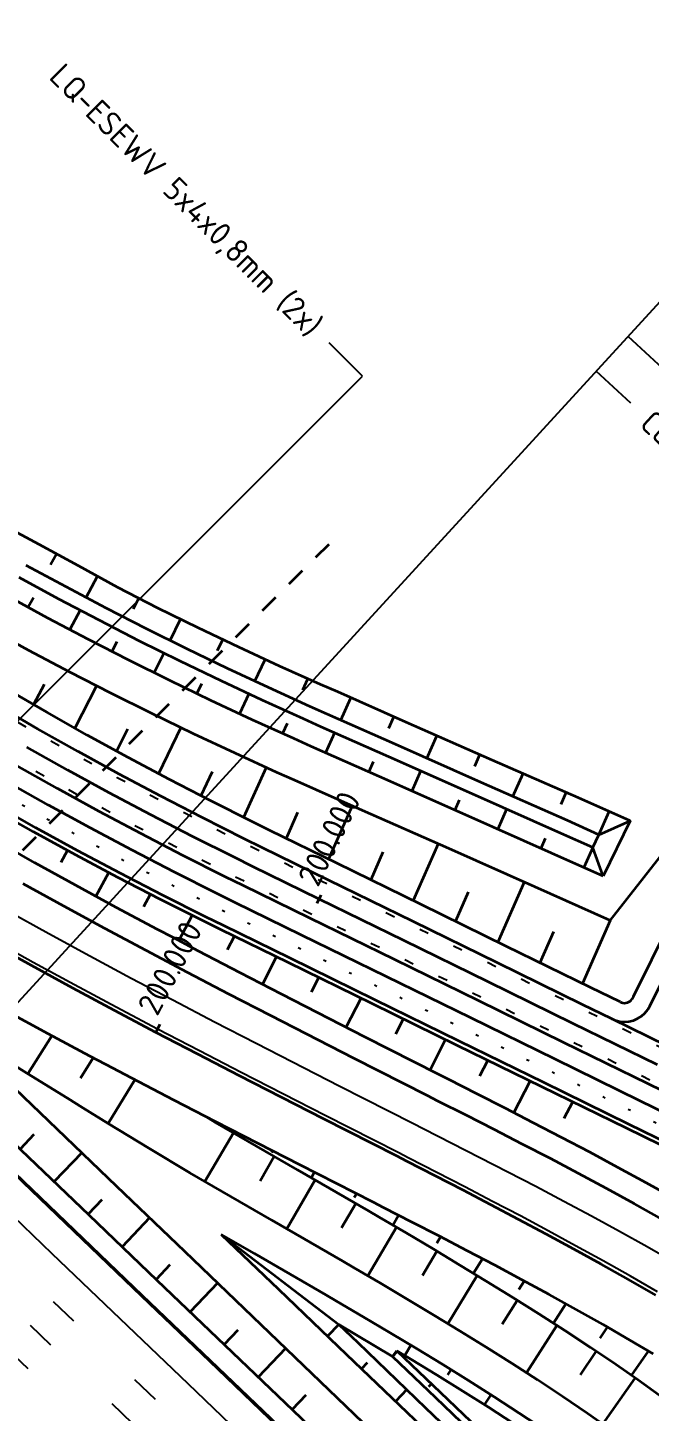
# Model space of a CAD drawing. Header units: metres. Extents: x 134219 to 139178, y 438661 to 444352.
# Drawn here: x 138261.2 to 138327.2, y 439516.9 to 439663.9 of the extents above; entities that cross this region are included whole.
import ezdxf
from ezdxf.enums import TextEntityAlignment as Align

# ---------------------------------------------------------------- set-up
doc = ezdxf.new("R2010")
doc.units = ezdxf.units.M
for name, pattern in [('13strp', [4, 1, -3]), ('30270strp', [3, 0.3, -2.7]), ('39strp', [12, 3, -9]), ('XX-FASEGRENS', [4, 2, -2])]:
    doc.linetypes.add(name, pattern=pattern)
for name, color, linetype, lineweight in [('N-WE-KG-FASEGRENS-G', 7, 'XX-FASEGRENS', 35), ('N-WE-KL-ET_LS_OV_KABEL-T25', 7, 'Continuous', 25), ('Utd-ondergr-nw', 8, '13strp', 35), ('X-XX-AL-AANPIJLING-S', 7, 'Continuous', 25)]:
    doc.layers.add(name, color=color, linetype=linetype, lineweight=lineweight)
doc.layers.add('Utd-weg-nw', color=8, linetype='Continuous')
doc.styles.add('alm a2ee v011$0$rtw_iso', font='NLCS-ISO.ttf')
doc.styles.add('NLCS-ISO', font='NLCS-ISO.ttf')

msp = doc.modelspace()

# ---------------------------------------------------------------- linework, layer by layer
at = {"layer": 'N-WE-KG-FASEGRENS-G'}
msp.add_line((138293.2, 439608.99), (138144.51, 439460.32), dxfattribs=at)
at = {"layer": 'Utd-ondergr-nw', "color": 7, "linetype": 'Continuous'}
for p, q in [((138291.96, 439570.86), (138292.4, 439571.75)), ((138274.85, 439557.15), (138275.31, 439558.03))]:
    msp.add_line(p, q, dxfattribs=at)
at = {"layer": 'Utd-ondergr-nw', "linetype": 'Continuous', "flags": 128}
for points in [[(138161.42, 439636.48), (138165.06, 439632.98), (138172.28, 439626.06), (138179.5, 439619.14), (138186.72, 439612.22), (138193.93, 439605.3), (138201.15, 439598.38), (138208.37, 439591.46), (138215.59, 439584.54), (138222.81, 439577.62), (138230.03, 439570.7), (138237.24, 439563.78), (138244.46, 439556.86), (138251.68, 439549.94), (138258.9, 439543.02), (138266.12, 439536.09), (138273.33, 439529.17), (138280.55, 439522.25), (138287.77, 439515.33)], [(138162.84, 439635.21), (138165.11, 439633.04), (138172.33, 439626.11), (138179.55, 439619.19), (138186.76, 439612.27), (138193.98, 439605.35), (138201.2, 439598.43), (138208.42, 439591.51), (138215.64, 439584.59), (138222.86, 439577.67), (138230.07, 439570.75), (138237.29, 439563.83), (138244.51, 439556.91), (138251.73, 439549.99), (138258.95, 439543.07), (138266.17, 439536.15), (138273.38, 439529.22), (138280.6, 439522.3), (138287.82, 439515.38)], [(138325.21, 439579.63), (138319.72, 439582.05), (138310.56, 439586.08), (138301.39, 439590.11), (138294.16, 439593.31), (138292.33, 439594.11), (138287.98, 439596.06), (138283.65, 439598.06), (138279.34, 439600.11), (138275.05, 439602.22), (138270.8, 439604.4), (138266.63, 439606.71), (138262.43, 439608.99), (138258.21, 439611.25)], [(138263.66, 439606.84), (138264.28, 439607.98)], [(138321.89, 439578.14), (138318.54, 439579.64), (138309.39, 439583.7), (138300.24, 439587.76), (138293.02, 439590.96), (138291.18, 439591.78), (138286.81, 439593.77), (138282.46, 439595.81), (138278.14, 439597.89), (138273.84, 439600.03), (138269.56, 439602.22), (138265.31, 439604.46), (138261.08, 439606.76)], [(138321.23, 439576.8), (138317.88, 439578.29), (138308.73, 439582.35), (138299.58, 439586.41), (138292.36, 439589.62), (138290.51, 439590.44), (138286.13, 439592.43), (138281.77, 439594.48), (138277.43, 439596.57), (138273.11, 439598.72), (138268.82, 439600.92), (138264.55, 439603.17), (138260.31, 439605.47)], [(138267.45, 439603.34), (138268.64, 439605.6)], [(138322.34, 439573.76), (138316.85, 439576.2), (138307.71, 439580.26), (138298.56, 439584.32), (138291.33, 439587.53), (138289.48, 439588.36), (138285.07, 439590.36), (138280.69, 439592.42), (138276.32, 439594.53), (138271.98, 439596.69), (138267.67, 439598.9), (138263.38, 439601.16), (138259.11, 439603.48)], [(138261.83, 439603.32), (138261.28, 439602.3)], [(138266.79, 439601.99), (138265.71, 439599.93)], [(138272.46, 439602.14), (138273.03, 439603.26)], [(138276.35, 439598.78), (138277.47, 439601.03)], [(138323.1, 439569.05), (138315.09, 439572.61), (138305.95, 439576.67), (138296.8, 439580.73), (138289.57, 439583.94), (138287.7, 439584.77), (138283.25, 439586.8), (138278.83, 439588.88), (138274.42, 439591.01), (138270.04, 439593.19), (138265.69, 439595.43), (138261.35, 439597.71), (138257.05, 439600.05)], [(138270.7, 439598.65), (138270.17, 439597.62)], [(138281.4, 439597.73), (138281.95, 439598.87)], [(138275.7, 439597.44), (138274.66, 439595.36)], [(138285.36, 439594.45), (138286.45, 439596.77)], [(138290.44, 439593.54), (138290.97, 439594.72)], [(138324.15, 439560.38), (138320.99, 439561.92), (138312.01, 439566.32), (138303.03, 439570.72), (138294.05, 439575.12), (138286.96, 439578.6), (138285.09, 439579.52), (138280.67, 439581.74), (138276.27, 439584.02), (138271.91, 439586.34), (138267.56, 439588.72), (138263.25, 439591.15), (138258.96, 439593.63)], [(138262.96, 439594.12), (138261.83, 439591.97)], [(138268.53, 439593.97), (138266.23, 439589.47)], [(138279.68, 439594.19), (138279.18, 439593.15)], [(138284.71, 439593.1), (138283.72, 439590.99)], [(138329.09, 439555.73), (138323.27, 439558.58), (138320.11, 439560.13), (138311.13, 439564.53), (138302.15, 439568.93), (138293.17, 439573.33), (138286.08, 439576.8), (138284.21, 439577.72), (138279.76, 439579.96), (138275.35, 439582.25), (138270.95, 439584.58), (138266.59, 439586.97), (138262.26, 439589.41), (138257.95, 439591.9)], [(138294.47, 439590.32), (138295.53, 439592.7)], [(138299.57, 439589.48), (138300.1, 439590.68)], [(138271.83, 439589.37), (138270.67, 439587.02)], [(138277.49, 439589.53), (138275.13, 439584.63)], [(138288.77, 439589.95), (138288.29, 439588.9)], [(138293.81, 439588.97), (138292.87, 439586.85)], [(138303.61, 439586.26), (138304.68, 439588.66)], [(138323.1, 439569.05), (138338.55, 439588.77)], [(138328.11, 439553.71), (138319.12, 439558.11), (138310.14, 439562.51), (138301.16, 439566.91), (138292.18, 439571.3), (138285.09, 439574.78), (138283.21, 439575.71), (138278.74, 439577.96), (138274.3, 439580.25), (138269.89, 439582.61), (138265.5, 439585.01), (138261.14, 439587.46)], [(138323.27, 439558.58), (138323.62, 439558.44), (138324.1, 439558.32), (138324.58, 439558.27), (138325.07, 439558.31), (138325.55, 439558.43), (138326, 439558.62), (138326.41, 439558.89), (138326.77, 439559.21), (138327.08, 439559.59), (138327.28, 439559.94), (138341.04, 439587.72)], [(138324.15, 439560.38), (138324.27, 439560.33), (138324.43, 439560.29), (138324.59, 439560.27), (138324.75, 439560.29), (138324.91, 439560.33), (138325.06, 439560.39), (138325.2, 439560.48), (138325.32, 439560.59), (138325.42, 439560.71), (138325.55, 439560.95), (138339.19, 439588.49)], [(138297.91, 439585.88), (138297.44, 439584.82)], [(138308.72, 439585.44), (138309.26, 439586.65)], [(138327.12, 439551.69), (138318.13, 439556.09), (138309.15, 439560.49), (138300.17, 439564.89), (138291.19, 439569.28), (138284.1, 439572.76), (138282.21, 439573.69), (138277.72, 439575.95), (138273.25, 439578.26), (138268.82, 439580.63), (138264.41, 439583.04), (138260.03, 439585.5)], [(138280.81, 439584.83), (138279.62, 439582.28)], [(138286.55, 439585.3), (138284.15, 439579.99)], [(138302.95, 439584.91), (138302.01, 439582.79)], [(138312.75, 439582.2), (138313.83, 439584.64)], [(138335.22, 439545.49), (138326.24, 439549.89), (138317.26, 439554.29), (138308.27, 439558.69), (138299.29, 439563.09), (138290.31, 439567.49), (138283.22, 439570.96), (138281.32, 439571.9), (138276.81, 439574.17), (138272.32, 439576.49), (138267.87, 439578.87), (138263.44, 439581.29), (138259.04, 439583.77)], [(138221.96, 439581.64), (138224.41, 439579.29), (138231.63, 439572.37), (138238.85, 439565.45), (138246.07, 439558.53), (138253.29, 439551.61), (138260.5, 439544.69), (138267.72, 439537.77), (138274.94, 439530.85), (138282.16, 439523.93), (138289.38, 439517.01), (138296.6, 439510.09), (138303.81, 439503.17), (138311.03, 439496.25), (138318.25, 439489.32), (138325.47, 439482.4), (138332.69, 439475.48), (138339.91, 439468.56), (138347.12, 439461.64), (138354.34, 439454.72), (138361.56, 439447.8), (138368.78, 439440.88), (138376, 439433.96), (138383.22, 439427.04)], [(138334.01, 439543.02), (138325.03, 439547.42), (138316.05, 439551.82), (138307.06, 439556.22), (138298.08, 439560.62), (138289.1, 439565.02), (138282.01, 439568.49), (138280.1, 439569.44), (138275.56, 439571.72), (138271.04, 439574.06), (138266.56, 439576.45), (138262.1, 439578.89), (138257.67, 439581.38)], [(138307.05, 439581.82), (138306.58, 439580.76)], [(138317.87, 439581.4), (138318.41, 439582.62)], [(138333.79, 439542.57), (138324.81, 439546.97), (138315.83, 439551.37), (138306.84, 439555.77), (138297.86, 439560.17), (138288.88, 439564.57), (138281.79, 439568.05), (138279.87, 439568.99), (138275.33, 439571.28), (138270.81, 439573.61), (138266.32, 439576.01), (138261.86, 439578.45), (138257.43, 439580.94)], [(138289.89, 439580.51), (138288.67, 439577.76)], [(138295.68, 439581.23), (138293.17, 439575.56)], [(138312.09, 439580.86), (138311.15, 439578.73)], [(138321.89, 439578.14), (138322.99, 439580.61)], [(138329.9, 439539.51), (138326.91, 439541.18), (138323.91, 439542.81), (138320.92, 439544.42), (138317.92, 439546), (138314.92, 439547.55), (138311.93, 439549.09), (138308.94, 439550.62), (138305.96, 439552.14), (138304.81, 439552.72), (138297.05, 439556.66), (138288.19, 439561.2), (138283.78, 439563.49), (138279.38, 439565.78), (138276.66, 439567.22), (138275, 439568.09), (138270.64, 439570.43), (138266.3, 439572.79), (138261.99, 439575.17), (138257.7, 439577.59)], [(138304.82, 439577.17), (138302.15, 439571.15)], [(138316.19, 439577.76), (138315.72, 439576.7)], [(138264.78, 439575.24), (138265.46, 439576.48)], [(138298.96, 439576.28), (138297.66, 439573.36)], [(138321.23, 439576.8), (138320.29, 439574.67)], [(138268.48, 439571.6), (138269.85, 439574.13)], [(138328.65, 439537.29), (138325.68, 439538.94), (138322.7, 439540.57), (138319.72, 439542.16), (138316.73, 439543.74), (138313.75, 439545.29), (138310.76, 439546.82), (138307.78, 439548.35), (138304.8, 439549.86), (138303.65, 439550.45), (138295.9, 439554.39), (138287.02, 439558.94), (138282.6, 439561.22), (138278.2, 439563.52), (138275.47, 439564.96), (138273.8, 439565.84), (138269.43, 439568.18), (138265.08, 439570.55), (138260.75, 439572.94)], [(138313.96, 439573.11), (138311.14, 439566.75)], [(138273.57, 439570.53), (138274.27, 439571.83)], [(138308.02, 439572.05), (138306.65, 439568.95)], [(138277.29, 439566.88), (138278.71, 439569.57)], [(138323.1, 439569.05), (138320.13, 439562.35)], [(138327.92, 439529.23), (138325.04, 439530.9), (138322.14, 439532.53), (138319.23, 439534.14), (138316.3, 439535.73), (138313.36, 439537.29), (138310.42, 439538.84), (138307.46, 439540.38), (138304.5, 439541.91), (138301.54, 439543.44), (138300.39, 439544.03), (138292.63, 439547.98), (138283.73, 439552.54), (138279.28, 439554.83), (138274.85, 439557.15), (138272.1, 439558.6), (138270.43, 439559.49), (138266.01, 439561.85), (138261.62, 439564.24), (138257.24, 439566.66)], [(138282.45, 439565.96), (138283.18, 439567.36)], [(138317.08, 439567.82), (138315.63, 439564.55)], [(138286.16, 439562.25), (138287.66, 439565.17)], [(138291.37, 439561.47), (138292.15, 439562.97)], [(138295.05, 439557.69), (138296.63, 439560.77)], [(138327.64, 439523.01), (138325.17, 439524.47), (138322.34, 439526.11), (138319.49, 439527.71), (138316.62, 439529.3), (138313.72, 439530.87), (138310.82, 439532.42), (138307.89, 439533.96), (138304.95, 439535.49), (138302.01, 439537.01), (138299.05, 439538.53), (138297.9, 439539.12), (138290.13, 439543.08), (138281.21, 439547.65), (138276.75, 439549.95), (138272.29, 439552.28), (138269.53, 439553.74), (138267.84, 439554.63), (138263.4, 439557.01), (138258.98, 439559.41)], [(138327.41, 439511.83), (138325.2, 439513.47), (138322.95, 439515.08), (138320.66, 439516.68), (138318.03, 439518.46), (138315.36, 439520.23), (138312.66, 439521.97), (138309.92, 439523.7), (138307.15, 439525.41), (138304.35, 439527.11), (138301.53, 439528.81), (138298.69, 439530.5), (138295.82, 439532.19), (138294.71, 439532.84), (138287.15, 439537.22), (138278.43, 439542.25), (138274.1, 439544.85), (138269.78, 439547.49), (138267.1, 439549.14), (138265.46, 439550.15), (138261.14, 439552.81), (138256.83, 439555.5), (138252.53, 439558.2)], [(138252.53, 439558.2), (138256.21, 439554.66), (138263.43, 439547.74), (138270.65, 439540.82), (138277.87, 439533.9), (138285.09, 439526.98), (138292.3, 439520.06), (138299.52, 439513.14), (138306.74, 439506.22), (138313.96, 439499.3), (138321.18, 439492.38), (138328.4, 439485.46), (138335.61, 439478.54), (138342.83, 439471.62), (138350.05, 439464.7), (138357.27, 439457.77), (138364.49, 439450.85), (138371.71, 439443.93), (138378.92, 439437.01), (138386.14, 439430.09), (138390.26, 439426.15), (138393.36, 439423.17), (138398.2, 439418.53)], [(138300.31, 439557), (138301.12, 439558.58)], [(138261.26, 439552.74), (138263.78, 439556.8)], [(138303.96, 439553.15), (138305.6, 439556.38)], [(138266.85, 439552.28), (138268.19, 439554.45)], [(138309.26, 439552.53), (138310.1, 439554.18)], [(138269.78, 439547.49), (138272.61, 439552.11)], [(138312.87, 439548.61), (138314.6, 439551.97)], [(138336.1, 439547.29), (138327.12, 439551.69)], [(138318.21, 439548.03), (138319.11, 439549.76)], [(138328.32, 439518.59), (138326.01, 439520.24), (138323.67, 439521.87), (138320.98, 439523.69), (138318.26, 439525.48), (138315.51, 439527.25), (138312.73, 439529), (138309.93, 439530.73), (138307.11, 439532.44), (138304.27, 439534.15), (138301.41, 439535.85), (138298.54, 439537.54), (138297.43, 439538.19), (138289.87, 439542.56), (138281.17, 439547.58), (138280.25, 439548.14)], [(138261.89, 439546.29), (138260.43, 439544.76)], [(138280.05, 439541.32), (138283.08, 439546.49)], [(138282.68, 439546.71), (138282.76, 439546.85)], [(138287.11, 439544.39), (138287.22, 439544.57)], [(138266.96, 439544.36), (138264.04, 439541.3)], [(138285.92, 439541.39), (138287.41, 439543.99)], [(138291.34, 439541.71), (138291.67, 439542.29)], [(138288.74, 439536.3), (138291.74, 439541.48)], [(138269.11, 439539.37), (138267.65, 439537.84)], [(138294.56, 439536.39), (138296.07, 439538.98)], [(138295.9, 439539.61), (138296.14, 439540.02)], [(138274.18, 439537.44), (138271.26, 439534.38)], [(138299.99, 439536.69), (138300.6, 439537.73)], [(138297.34, 439531.3), (138300.38, 439536.45)], [(138281.79, 439535.69), (138287.85, 439529.87), (138295.07, 439522.95), (138302.29, 439516.03), (138309.51, 439509.11), (138316.73, 439502.19), (138323.95, 439495.27), (138331.16, 439488.34), (138338.38, 439481.42), (138345.6, 439474.5), (138352.82, 439467.58), (138360.04, 439460.66), (138367.26, 439453.74), (138374.47, 439446.82), (138381.69, 439439.9), (138384.87, 439436.85)], [(138328.57, 439505.94), (138326.15, 439507.8), (138325.29, 439508.44), (138323.12, 439510.05), (138320.91, 439511.64), (138318.66, 439513.21), (138316.07, 439514.98), (138313.43, 439516.72), (138310.76, 439518.45), (138308.04, 439520.16), (138305.3, 439521.87), (138302.52, 439523.56), (138299.71, 439525.25), (138296.87, 439526.94), (138294.01, 439528.62), (138292.9, 439529.28), (138285.33, 439533.65), (138281.79, 439535.69)], [(138281.79, 439535.69), (138294.26, 439526.13), (138299.97, 439522.74), (138300.43, 439523.34)], [(138304.67, 439534.78), (138305.06, 439535.43)], [(138303.14, 439531.33), (138304.68, 439533.9)], [(138308.57, 439531.56), (138309.51, 439533.1)], [(138276.33, 439532.45), (138274.86, 439530.92)], [(138281.4, 439530.51), (138278.47, 439527.46)], [(138305.84, 439526.21), (138308.96, 439531.32)], [(138313.39, 439529.84), (138313.95, 439530.74)], [(138311.63, 439526.16), (138313.22, 439528.69)], [(138317.05, 439526.26), (138318.38, 439528.33)], [(138283.55, 439525.53), (138282.08, 439524)], [(138294.26, 439526.13), (138293.06, 439524.87)], [(138294.26, 439526.13), (138296.27, 439524.2), (138303.49, 439517.28), (138310.71, 439510.36), (138317.93, 439503.44), (138325.15, 439496.52), (138332.37, 439489.6), (138339.58, 439482.68), (138346.8, 439475.76), (138354.02, 439468.83), (138361.24, 439461.91), (138368.46, 439454.99), (138375.68, 439448.07), (138382.89, 439441.15), (138384.62, 439439.49)], [(138314.19, 439520.98), (138317.43, 439526.01)], [(138322.01, 439524.68), (138322.79, 439525.85)], [(138288.62, 439523.59), (138285.69, 439520.54)], [(138299.97, 439522.74), (138300.49, 439523.28)], [(138299.97, 439522.74), (138304.53, 439518.36), (138311.75, 439511.44), (138318.97, 439504.52), (138326.19, 439497.6), (138333.4, 439490.68), (138340.62, 439483.76), (138347.84, 439476.84), (138355.06, 439469.92), (138362.28, 439463), (138369.49, 439456.08), (138376.71, 439449.16), (138383.93, 439442.23), (138385.66, 439440.58)], [(138300.43, 439523.34), (138305.05, 439518.9), (138312.27, 439511.98), (138319.49, 439505.06), (138326.7, 439498.14), (138333.92, 439491.22), (138341.14, 439484.3), (138348.36, 439477.38), (138355.58, 439470.46), (138362.8, 439463.54), (138370.01, 439456.62), (138377.23, 439449.7), (138384.45, 439442.78), (138386.25, 439441.05)], [(138327.87, 439504.87), (138325.47, 439506.72), (138324.61, 439507.36), (138322.46, 439508.96), (138320.26, 439510.55), (138318.02, 439512.11), (138315.44, 439513.87), (138312.82, 439515.61), (138310.15, 439517.33), (138307.45, 439519.04), (138304.71, 439520.74), (138301.93, 439522.43), (138300.43, 439523.34)], [(138301.27, 439522.83), (138301.92, 439523.92)], [(138319.94, 439520.78), (138321.61, 439523.26)], [(138325.36, 439520.69), (138327.17, 439523.29)], [(138297.27, 439522.04), (138296.67, 439521.41)], [(138305.85, 439520.77), (138306.19, 439521.31)], [(138303.84, 439519.55), (138304.1, 439519.82)], [(138322.3, 439515.54), (138325.73, 439520.43)], [(138290.76, 439518.61), (138289.3, 439517.08)], [(138301.48, 439519.21), (138300.28, 439517.95)], [(138309.74, 439517.59), (138310.43, 439518.66)]]:
    msp.add_lwpolyline(points, dxfattribs=at)
msp.add_lwpolyline([(138322.34, 439573.76), (138321.23, 439576.8), (138321.89, 439578.14), (138325.21, 439579.63), (138322.34, 439573.76)], close=True, dxfattribs=at)
at = {"layer": 'Utd-weg-nw', "linetype": '39strp', "flags": 128}
for points in [[(138073.36, 439711.28), (138073.63, 439711.02), (138080.85, 439704.1), (138088.07, 439697.18), (138095.29, 439690.25), (138102.5, 439683.33), (138109.72, 439676.41), (138116.94, 439669.49), (138124.16, 439662.57), (138131.38, 439655.65), (138138.6, 439648.73), (138145.81, 439641.81), (138153.03, 439634.89), (138160.25, 439627.97), (138167.47, 439621.05), (138174.69, 439614.13), (138181.91, 439607.21), (138189.12, 439600.29), (138196.34, 439593.36), (138203.56, 439586.44), (138210.78, 439579.52), (138218, 439572.6), (138225.22, 439565.68), (138232.43, 439558.76), (138239.65, 439551.84), (138246.87, 439544.92), (138254.09, 439538), (138261.31, 439531.08), (138268.53, 439524.16), (138275.74, 439517.24), (138282.96, 439510.32), (138290.18, 439503.4), (138297.4, 439496.47), (138304.62, 439489.55), (138311.83, 439482.63), (138319.05, 439475.71), (138326.27, 439468.79), (138333.49, 439461.87), (138340.71, 439454.95), (138347.93, 439448.03), (138355.14, 439441.11), (138362.36, 439434.19), (138369.58, 439427.27), (138376.8, 439420.35), (138384.02, 439413.43), (138388.86, 439408.79)], [(138070.94, 439708.75), (138071.21, 439708.49), (138078.43, 439701.57), (138085.65, 439694.65), (138092.86, 439687.73), (138100.08, 439680.81), (138107.3, 439673.89), (138114.52, 439666.97), (138121.74, 439660.05), (138128.96, 439653.12), (138136.17, 439646.2), (138143.39, 439639.28), (138150.61, 439632.36), (138157.83, 439625.44), (138165.05, 439618.52), (138172.26, 439611.6), (138179.48, 439604.68), (138186.7, 439597.76), (138193.92, 439590.84), (138201.14, 439583.92), (138208.36, 439577), (138215.57, 439570.08), (138222.79, 439563.16), (138230.01, 439556.23), (138237.23, 439549.31), (138244.45, 439542.39), (138251.67, 439535.47), (138258.88, 439528.55), (138266.1, 439521.63), (138273.32, 439514.71), (138280.54, 439507.79), (138287.76, 439500.87), (138294.98, 439493.95), (138302.19, 439487.03), (138309.41, 439480.11), (138316.63, 439473.19), (138323.85, 439466.27), (138331.07, 439459.34), (138338.29, 439452.42), (138345.5, 439445.5), (138352.72, 439438.58), (138359.94, 439431.66), (138367.16, 439424.74), (138374.38, 439417.82), (138381.6, 439410.9), (138386.43, 439406.27)], [(138068.51, 439706.22), (138068.79, 439705.96), (138076, 439699.04), (138083.22, 439692.12), (138090.44, 439685.2), (138097.66, 439678.28), (138104.88, 439671.36), (138112.1, 439664.44), (138119.31, 439657.52), (138126.53, 439650.6), (138133.75, 439643.68), (138140.97, 439636.76), (138148.19, 439629.84), (138155.41, 439622.92), (138162.62, 439615.99), (138169.84, 439609.07), (138177.06, 439602.15), (138184.28, 439595.23), (138191.5, 439588.31), (138198.72, 439581.39), (138205.93, 439574.47), (138213.15, 439567.55), (138220.37, 439560.63), (138227.59, 439553.71), (138234.81, 439546.79), (138242.03, 439539.87), (138249.24, 439532.95), (138256.46, 439526.03), (138263.68, 439519.1), (138270.9, 439512.18), (138278.12, 439505.26), (138285.34, 439498.34), (138292.55, 439491.42), (138299.77, 439484.5), (138306.99, 439477.58), (138314.21, 439470.66), (138321.43, 439463.74), (138328.65, 439456.82), (138335.86, 439449.9), (138343.08, 439442.98), (138350.3, 439436.06), (138357.52, 439429.14), (138364.74, 439422.21), (138371.96, 439415.29), (138379.17, 439408.37), (138384, 439403.75)]]:
    msp.add_lwpolyline(points, dxfattribs=at)
at = {"layer": 'Utd-weg-nw', "linetype": '30270strp', "flags": 128}
msp.add_lwpolyline([(138450.82, 439496.51), (138450.64, 439496.72), (138450.13, 439497.33), (138448.81, 439498.86), (138447.43, 439500.34), (138446, 439501.78), (138444.52, 439503.16), (138443.15, 439504.37), (138441.74, 439505.54), (138440.3, 439506.65), (138438.82, 439507.73), (138437.31, 439508.76), (138435.77, 439509.74), (138434.2, 439510.68), (138432.6, 439511.56), (138430.98, 439512.4), (138429.33, 439513.18), (138427.55, 439513.96), (138425.75, 439514.68), (138423.93, 439515.34), (138422.08, 439515.94), (138420.74, 439516.34), (138418.48, 439516.96), (138416.21, 439517.51), (138413.92, 439518), (138411.62, 439518.42), (138410.45, 439518.6), (138407.5, 439519.07), (138404.56, 439519.58), (138401.63, 439520.13), (138398.27, 439520.8), (138394.93, 439521.53), (138391.6, 439522.3), (138388.29, 439523.13), (138384.98, 439524.01), (138381.69, 439524.94), (138378.41, 439525.91), (138375.15, 439526.94), (138371.91, 439528.02), (138368.68, 439529.14), (138365.47, 439530.32), (138362.28, 439531.54), (138359.1, 439532.81), (138355.95, 439534.13), (138352.82, 439535.5), (138349.12, 439537.19), (138345.45, 439538.95), (138343.59, 439539.86), (138334.61, 439544.26), (138325.63, 439548.66), (138316.65, 439553.06), (138307.67, 439557.45), (138298.69, 439561.85), (138289.71, 439566.25), (138282.61, 439569.73), (138280.71, 439570.67), (138276.18, 439572.95), (138271.68, 439575.27), (138267.21, 439577.66), (138262.77, 439580.09), (138258.36, 439582.57), (138253.97, 439585.11), (138249.62, 439587.69), (138245.29, 439590.33), (138241, 439593.01), (138236.73, 439595.75), (138232.5, 439598.53), (138228.3, 439601.37), (138224.14, 439604.25), (138220, 439607.18), (138215.91, 439610.15), (138211.84, 439613.18), (138208.81, 439615.48), (138207.82, 439616.25), (138203.82, 439619.37), (138199.87, 439622.53), (138195.95, 439625.74), (138192.07, 439629), (138188.23, 439632.3), (138185.67, 439634.53), (138183.14, 439636.78), (138181.67, 439638.1), (138180.68, 439638.99), (138173.23, 439645.66), (138165.79, 439652.34), (138158.34, 439659.01), (138155.67, 439661.4), (138150.89, 439665.68), (138143.44, 439672.36), (138136, 439679.03), (138134.05, 439680.78), (138128.55, 439685.71), (138124.83, 439689.04), (138121.1, 439692.38), (138120.65, 439692.78), (138113.66, 439699.06), (138112.2, 439700.36)], dxfattribs=at)
at = {"layer": 'Utd-weg-nw', "linetype": '13strp', "flags": 128}
for points in [[(138328.9, 439555.32), (138319.92, 439559.72), (138310.94, 439564.12), (138301.96, 439568.52), (138292.98, 439572.92), (138285.88, 439576.4), (138284.01, 439577.32), (138279.56, 439579.56), (138275.14, 439581.85), (138270.74, 439584.19), (138266.37, 439586.58), (138262.03, 439589.02), (138257.72, 439591.51), (138253.44, 439594.05), (138249.19, 439596.65), (138244.97, 439599.29), (138240.78, 439601.97), (138236.62, 439604.71), (138232.49, 439607.5), (138228.4, 439610.33), (138224.33, 439613.21), (138220.31, 439616.14), (138216.31, 439619.11), (138213.33, 439621.37), (138212.35, 439622.13), (138208.43, 439625.19), (138204.54, 439628.3), (138200.69, 439631.46), (138196.87, 439634.66), (138193.1, 439637.9), (138190.59, 439640.1), (138188.09, 439642.31), (138186.63, 439643.63), (138185.63, 439644.52)], [(138327.31, 439552.09), (138318.33, 439556.49), (138309.35, 439560.89), (138300.37, 439565.29), (138291.39, 439569.69), (138284.3, 439573.16), (138282.41, 439574.1), (138277.92, 439576.35), (138273.46, 439578.66), (138269.03, 439581.02), (138264.63, 439583.43), (138260.25, 439585.89), (138255.9, 439588.41), (138251.59, 439590.97), (138247.3, 439593.58), (138243.04, 439596.24), (138238.82, 439598.96), (138234.62, 439601.72), (138230.46, 439604.52), (138226.33, 439607.38), (138222.23, 439610.28), (138218.17, 439613.24), (138214.15, 439616.23), (138211.14, 439618.52), (138210.15, 439619.28), (138206.2, 439622.37), (138202.28, 439625.5), (138198.39, 439628.69), (138194.54, 439631.91), (138190.73, 439635.18), (138188.2, 439637.4), (138185.69, 439639.63), (138184.22, 439640.95), (138183.23, 439641.84)]]:
    msp.add_lwpolyline(points, dxfattribs=at)
at = {"layer": 'Utd-weg-nw', "linetype": 'Continuous', "flags": 128}
for points in [[(138155.52, 439637.49), (138162.74, 439630.57), (138169.96, 439623.65), (138177.18, 439616.73), (138184.4, 439609.8), (138191.62, 439602.88), (138198.83, 439595.96), (138206.05, 439589.04), (138213.27, 439582.12), (138220.49, 439575.2), (138227.71, 439568.28), (138234.92, 439561.36), (138242.14, 439554.44), (138249.36, 439547.52), (138256.58, 439540.6), (138263.8, 439533.68), (138271.02, 439526.76), (138278.23, 439519.84), (138285.45, 439512.91)], [(138329.93, 439532.7), (138327, 439534.37), (138324.06, 439536.01), (138321.11, 439537.62), (138318.15, 439539.2), (138315.18, 439540.77), (138312.21, 439542.31), (138309.24, 439543.84), (138306.26, 439545.36), (138303.29, 439546.88), (138302.14, 439547.46), (138294.38, 439551.41), (138285.49, 439555.96), (138281.06, 439558.25), (138276.64, 439560.56), (138273.9, 439562), (138272.23, 439562.89), (138267.84, 439565.24), (138263.47, 439567.61), (138259.11, 439570.02)], [(138328.12, 439529.58), (138325.24, 439531.25), (138322.34, 439532.88), (138319.42, 439534.49), (138316.49, 439536.08), (138313.55, 439537.65), (138310.6, 439539.2), (138307.64, 439540.74), (138304.68, 439542.27), (138301.72, 439543.79), (138300.57, 439544.38), (138292.81, 439548.33), (138283.91, 439552.89), (138279.47, 439555.19), (138275.03, 439557.5), (138272.29, 439558.95), (138270.61, 439559.84), (138266.2, 439562.2), (138261.81, 439564.59), (138257.43, 439567.01)]]:
    msp.add_lwpolyline(points, dxfattribs=at)
at = {"layer": 'X-XX-AL-AANPIJLING-S'}
for p, q in [((138328.36, 439634.75), (138235.31, 439533.21)), ((138296.79, 439626.86), (138293.25, 439630.4)), ((138328.66, 439627.68), (138324.98, 439631.06)), ((138240.42, 439570.5), (138296.79, 439626.86)), ((138325.29, 439624), (138321.6, 439627.38))]:
    msp.add_line(p, q, dxfattribs=at)

# ---------------------------------------------------------------- texts
at = {"layer": 'N-WE-KL-ET_LS_OV_KABEL-T25', "style": 'NLCS-ISO'}
msp.add_text('LQ-ESEWV 5x4x0,8mm (2x)', height=2.5, rotation=314.9988, dxfattribs=at).set_placement((138291.89, 439631.75), align=Align.MIDDLE_RIGHT)
msp.add_text('Cu 25mm² VERTIND', height=2.5, rotation=317.498, dxfattribs=at).set_placement((138326.92, 439622.51), align=Align.MIDDLE_LEFT)
at = {"layer": 'Utd-ondergr-nw', "color": 7, "style": 'alm a2ee v011$0$rtw_iso'}
for rotation, p in [(63.9006, (138292.06, 439572.48)), (62.2975, (138274.99, 439558.77))]:
    msp.add_text('200.000', height=2.5, rotation=rotation, dxfattribs=at).set_placement(p)

doc.saveas('drawing.dxf')
